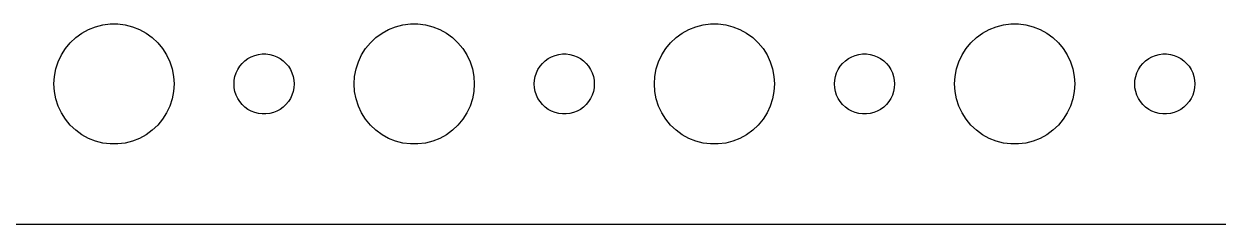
# Model space of a CAD drawing. Header units: metres. Extents: x -112 to 112, y -89 to 89.
# Drawn here: x -4.5 to 55.2, y -89.5 to -79.5 of the extents above; entities that cross this region are included whole.
import ezdxf

# ---------------------------------------------------------------- set-up
doc = ezdxf.new("R2010")
doc.units = ezdxf.units.M

msp = doc.modelspace()

# ---------------------------------------------------------------- linework, layer by layer
for p, q in [((-1.60747, -79.967), (-1.27733, -79.7855)), ((-1.27733, -79.7855), (-0.92705, -79.6468)), ((-0.92705, -79.6468), (-0.56213, -79.5531)), ((-0.56213, -79.5531), (-0.18837, -79.5059)), ((-0.18837, -79.5059), (0.18837, -79.5059)), ((0.18837, -79.5059), (0.56213, -79.5531)), ((0.56213, -79.5531), (0.92705, -79.6468)), ((0.92705, -79.6468), (1.27733, -79.7855)), ((1.27733, -79.7855), (1.60747, -79.967)), ((13.3925, -79.967), (13.7227, -79.7855)), ((13.7227, -79.7855), (14.0729, -79.6468)), ((14.0729, -79.6468), (14.4379, -79.5531)), ((14.4379, -79.5531), (14.8116, -79.5059)), ((14.8116, -79.5059), (15.1884, -79.5059)), ((15.1884, -79.5059), (15.5621, -79.5531)), ((15.5621, -79.5531), (15.927, -79.6468)), ((15.927, -79.6468), (16.2773, -79.7855)), ((16.2773, -79.7855), (16.6075, -79.967)), ((28.3925, -79.967), (28.7227, -79.7855)), ((28.7227, -79.7855), (29.0729, -79.6468)), ((29.0729, -79.6468), (29.4379, -79.5531)), ((29.4379, -79.5531), (29.8116, -79.5059)), ((29.8116, -79.5059), (30.1884, -79.5059)), ((30.1884, -79.5059), (30.5621, -79.5531)), ((30.5621, -79.5531), (30.927, -79.6468)), ((30.927, -79.6468), (31.2773, -79.7855)), ((31.2773, -79.7855), (31.6075, -79.967)), ((43.3925, -79.967), (43.7227, -79.7855)), ((43.7227, -79.7855), (44.0729, -79.6468)), ((44.0729, -79.6468), (44.4379, -79.5531)), ((44.4379, -79.5531), (44.8116, -79.5059)), ((44.8116, -79.5059), (45.1884, -79.5059)), ((45.1884, -79.5059), (45.5621, -79.5531)), ((45.5621, -79.5531), (45.927, -79.6468)), ((45.927, -79.6468), (46.2773, -79.7855)), ((46.2773, -79.7855), (46.6075, -79.967)), ((-2.42705, -80.7366), (-2.1869, -80.4464)), ((-2.1869, -80.4464), (-1.91226, -80.1885)), ((-1.91226, -80.1885), (-1.60747, -79.967)), ((1.60747, -79.967), (1.91226, -80.1885)), ((1.91226, -80.1885), (2.1869, -80.4464)), ((2.1869, -80.4464), (2.42705, -80.7366)), ((12.5729, -80.7366), (12.8131, -80.4464)), ((12.8131, -80.4464), (13.0877, -80.1885)), ((13.0877, -80.1885), (13.3925, -79.967)), ((16.6075, -79.967), (16.9123, -80.1885)), ((16.9123, -80.1885), (17.1869, -80.4464)), ((17.1869, -80.4464), (17.427, -80.7366)), ((27.5729, -80.7366), (27.8131, -80.4464)), ((27.8131, -80.4464), (28.0877, -80.1885)), ((28.0877, -80.1885), (28.3925, -79.967)), ((31.6075, -79.967), (31.9123, -80.1885)), ((31.9123, -80.1885), (32.1869, -80.4464)), ((32.1869, -80.4464), (32.427, -80.7366)), ((42.5729, -80.7366), (42.8131, -80.4464)), ((42.8131, -80.4464), (43.0877, -80.1885)), ((43.0877, -80.1885), (43.3925, -79.967)), ((46.6075, -79.967), (46.9123, -80.1885)), ((46.9123, -80.1885), (47.1869, -80.4464)), ((47.1869, -80.4464), (47.427, -80.7366)), ((-2.78932, -81.3956), (-2.62891, -81.0547)), ((-2.62891, -81.0547), (-2.42705, -80.7366)), ((2.42705, -80.7366), (2.62891, -81.0547)), ((2.62891, -81.0547), (2.78932, -81.3956)), ((6.69626, -81.2335), (6.86133, -81.1428)), ((6.86133, -81.1428), (7.03647, -81.0734)), ((7.03647, -81.0734), (7.21892, -81.0266)), ((7.21892, -81.0266), (7.40581, -81.003)), ((7.40581, -81.003), (7.59418, -81.003)), ((7.59418, -81.003), (7.78107, -81.0266)), ((7.78107, -81.0266), (7.96352, -81.0734)), ((7.96352, -81.0734), (8.13866, -81.1428)), ((8.13866, -81.1428), (8.30373, -81.2335)), ((12.2107, -81.3956), (12.3711, -81.0547)), ((12.3711, -81.0547), (12.5729, -80.7366)), ((17.427, -80.7366), (17.6289, -81.0547)), ((17.6289, -81.0547), (17.7893, -81.3956)), ((21.6963, -81.2335), (21.8613, -81.1428)), ((21.8613, -81.1428), (22.0365, -81.0734)), ((22.0365, -81.0734), (22.2189, -81.0266)), ((22.2189, -81.0266), (22.4058, -81.003)), ((22.4058, -81.003), (22.5942, -81.003)), ((22.5942, -81.003), (22.7811, -81.0266)), ((22.7811, -81.0266), (22.9635, -81.0734)), ((22.9635, -81.0734), (23.1387, -81.1428)), ((23.1387, -81.1428), (23.3037, -81.2335)), ((27.2107, -81.3956), (27.3711, -81.0547)), ((27.3711, -81.0547), (27.5729, -80.7366)), ((32.427, -80.7366), (32.6289, -81.0547)), ((32.6289, -81.0547), (32.7893, -81.3956)), ((36.6963, -81.2335), (36.8613, -81.1428)), ((36.8613, -81.1428), (37.0365, -81.0734)), ((37.0365, -81.0734), (37.2189, -81.0266)), ((37.2189, -81.0266), (37.4058, -81.003)), ((37.4058, -81.003), (37.5942, -81.003)), ((37.5942, -81.003), (37.7811, -81.0266)), ((37.7811, -81.0266), (37.9635, -81.0734)), ((37.9635, -81.0734), (38.1387, -81.1428)), ((38.1387, -81.1428), (38.3037, -81.2335)), ((42.2107, -81.3956), (42.3711, -81.0547)), ((42.3711, -81.0547), (42.5729, -80.7366)), ((47.427, -80.7366), (47.6289, -81.0547)), ((47.6289, -81.0547), (47.7893, -81.3956)), ((51.6963, -81.2335), (51.8613, -81.1428)), ((51.8613, -81.1428), (52.0365, -81.0734)), ((52.0365, -81.0734), (52.2189, -81.0266)), ((52.2189, -81.0266), (52.4058, -81.003)), ((52.4058, -81.003), (52.5942, -81.003)), ((52.5942, -81.003), (52.7811, -81.0266)), ((52.7811, -81.0266), (52.9635, -81.0734)), ((52.9635, -81.0734), (53.1387, -81.1428)), ((53.1387, -81.1428), (53.3037, -81.2335)), ((-2.90575, -81.7539), (-2.78932, -81.3956)), ((2.78932, -81.3956), (2.90575, -81.7539)), ((6.18553, -81.7774), (6.28647, -81.6183)), ((6.28647, -81.6183), (6.40654, -81.4732)), ((6.40654, -81.4732), (6.54385, -81.3442)), ((6.54385, -81.3442), (6.69626, -81.2335)), ((8.30373, -81.2335), (8.45613, -81.3442)), ((8.45613, -81.3442), (8.59344, -81.4732)), ((8.59344, -81.4732), (8.71352, -81.6183)), ((8.71352, -81.6183), (8.81445, -81.7774)), ((12.0942, -81.7539), (12.2107, -81.3956)), ((17.7893, -81.3956), (17.9057, -81.7539)), ((21.1855, -81.7774), (21.2865, -81.6183)), ((21.2865, -81.6183), (21.4065, -81.4732)), ((21.4065, -81.4732), (21.5439, -81.3442)), ((21.5439, -81.3442), (21.6963, -81.2335)), ((23.3037, -81.2335), (23.4561, -81.3442)), ((23.4561, -81.3442), (23.5934, -81.4732)), ((23.5934, -81.4732), (23.7135, -81.6183)), ((23.7135, -81.6183), (23.8145, -81.7774)), ((27.0942, -81.7539), (27.2107, -81.3956)), ((32.7893, -81.3956), (32.9057, -81.7539)), ((36.1855, -81.7774), (36.2865, -81.6183)), ((36.2865, -81.6183), (36.4065, -81.4732)), ((36.4065, -81.4732), (36.5439, -81.3442)), ((36.5439, -81.3442), (36.6963, -81.2335)), ((38.3037, -81.2335), (38.4561, -81.3442)), ((38.4561, -81.3442), (38.5934, -81.4732)), ((38.5934, -81.4732), (38.7135, -81.6183)), ((38.7135, -81.6183), (38.8145, -81.7774)), ((42.0942, -81.7539), (42.2107, -81.3956)), ((47.7893, -81.3956), (47.9057, -81.7539)), ((51.1855, -81.7774), (51.2865, -81.6183)), ((51.2865, -81.6183), (51.4065, -81.4732)), ((51.4065, -81.4732), (51.5439, -81.3442)), ((51.5439, -81.3442), (51.6963, -81.2335)), ((53.3037, -81.2335), (53.4561, -81.3442)), ((53.4561, -81.3442), (53.5934, -81.4732)), ((53.5934, -81.4732), (53.7135, -81.6183)), ((53.7135, -81.6183), (53.8145, -81.7774)), ((-3, -82.5), (-2.97633, -82.124)), ((-2.97633, -82.124), (-2.90575, -81.7539)), ((2.90575, -81.7539), (2.97633, -82.124)), ((2.97633, -82.124), (3, -82.5)), ((6, -82.5), (6.01183, -82.312)), ((6.01183, -82.312), (6.04712, -82.127)), ((6.04712, -82.127), (6.10533, -81.9478)), ((6.10533, -81.9478), (6.18553, -81.7774)), ((8.81445, -81.7774), (8.89465, -81.9478)), ((8.89465, -81.9478), (8.95287, -82.127)), ((8.95287, -82.127), (8.98816, -82.312)), ((8.98816, -82.312), (9, -82.5)), ((12, -82.5), (12.0237, -82.124)), ((12.0237, -82.124), (12.0942, -81.7539)), ((17.9057, -81.7539), (17.9763, -82.124)), ((17.9763, -82.124), (18, -82.5)), ((21, -82.5), (21.0118, -82.312)), ((21.0118, -82.312), (21.0471, -82.127)), ((21.0471, -82.127), (21.1053, -81.9478)), ((21.1053, -81.9478), (21.1855, -81.7774)), ((23.8145, -81.7774), (23.8947, -81.9478)), ((23.8947, -81.9478), (23.9529, -82.127)), ((23.9529, -82.127), (23.9882, -82.312)), ((23.9882, -82.312), (24, -82.5)), ((27, -82.5), (27.0237, -82.124)), ((27.0237, -82.124), (27.0942, -81.7539)), ((32.9057, -81.7539), (32.9763, -82.124)), ((32.9763, -82.124), (33, -82.5)), ((36, -82.5), (36.0118, -82.312)), ((36.0118, -82.312), (36.0471, -82.127)), ((36.0471, -82.127), (36.1053, -81.9478)), ((36.1053, -81.9478), (36.1855, -81.7774)), ((38.8145, -81.7774), (38.8947, -81.9478)), ((38.8947, -81.9478), (38.9529, -82.127)), ((38.9529, -82.127), (38.9882, -82.312)), ((38.9882, -82.312), (39, -82.5)), ((42, -82.5), (42.0237, -82.124)), ((42.0237, -82.124), (42.0942, -81.7539)), ((47.9057, -81.7539), (47.9763, -82.124)), ((47.9763, -82.124), (48, -82.5)), ((51, -82.5), (51.0118, -82.312)), ((51.0118, -82.312), (51.0471, -82.127)), ((51.0471, -82.127), (51.1053, -81.9478)), ((51.1053, -81.9478), (51.1855, -81.7774)), ((53.8145, -81.7774), (53.8947, -81.9478)), ((53.8947, -81.9478), (53.9529, -82.127)), ((53.9529, -82.127), (53.9882, -82.312)), ((53.9882, -82.312), (54, -82.5)), ((-2.97633, -82.876), (-3, -82.5)), ((-2.90575, -83.2461), (-2.97633, -82.876)), ((2.97633, -82.876), (2.90575, -83.2461)), ((3, -82.5), (2.97633, -82.876)), ((6.01183, -82.688), (6, -82.5)), ((6.04712, -82.873), (6.01183, -82.688)), ((6.10533, -83.0522), (6.04712, -82.873)), ((8.95287, -82.873), (8.89465, -83.0522)), ((8.98816, -82.688), (8.95287, -82.873)), ((9, -82.5), (8.98816, -82.688)), ((12.0237, -82.876), (12, -82.5)), ((12.0942, -83.2461), (12.0237, -82.876)), ((17.9763, -82.876), (17.9057, -83.2461)), ((18, -82.5), (17.9763, -82.876)), ((21.0118, -82.688), (21, -82.5)), ((21.0471, -82.873), (21.0118, -82.688)), ((21.1053, -83.0522), (21.0471, -82.873)), ((23.9529, -82.873), (23.8947, -83.0522)), ((23.9882, -82.688), (23.9529, -82.873)), ((24, -82.5), (23.9882, -82.688)), ((27.0237, -82.876), (27, -82.5)), ((27.0942, -83.2461), (27.0237, -82.876)), ((32.9763, -82.876), (32.9057, -83.2461)), ((33, -82.5), (32.9763, -82.876)), ((36.0118, -82.688), (36, -82.5)), ((36.0471, -82.873), (36.0118, -82.688)), ((36.1053, -83.0522), (36.0471, -82.873)), ((38.9529, -82.873), (38.8947, -83.0522)), ((38.9882, -82.688), (38.9529, -82.873)), ((39, -82.5), (38.9882, -82.688)), ((42.0237, -82.876), (42, -82.5)), ((42.0942, -83.2461), (42.0237, -82.876)), ((47.9763, -82.876), (47.9057, -83.2461)), ((48, -82.5), (47.9763, -82.876)), ((51.0118, -82.688), (51, -82.5)), ((51.0471, -82.873), (51.0118, -82.688)), ((51.1053, -83.0522), (51.0471, -82.873)), ((53.9529, -82.873), (53.8947, -83.0522)), ((53.9882, -82.688), (53.9529, -82.873)), ((54, -82.5), (53.9882, -82.688)), ((-2.78932, -83.6044), (-2.90575, -83.2461)), ((2.90575, -83.2461), (2.78932, -83.6044)), ((6.18553, -83.2226), (6.10533, -83.0522)), ((6.28647, -83.3817), (6.18553, -83.2226)), ((6.40654, -83.5268), (6.28647, -83.3817)), ((6.54385, -83.6558), (6.40654, -83.5268)), ((8.59344, -83.5268), (8.45613, -83.6558)), ((8.71352, -83.3817), (8.59344, -83.5268)), ((8.81445, -83.2226), (8.71352, -83.3817)), ((8.89465, -83.0522), (8.81445, -83.2226)), ((12.2107, -83.6044), (12.0942, -83.2461)), ((17.9057, -83.2461), (17.7893, -83.6044)), ((21.1855, -83.2226), (21.1053, -83.0522)), ((21.2865, -83.3817), (21.1855, -83.2226)), ((21.4065, -83.5268), (21.2865, -83.3817)), ((21.5439, -83.6558), (21.4065, -83.5268)), ((23.5934, -83.5268), (23.4561, -83.6558)), ((23.7135, -83.3817), (23.5934, -83.5268)), ((23.8145, -83.2226), (23.7135, -83.3817)), ((23.8947, -83.0522), (23.8145, -83.2226)), ((27.2107, -83.6044), (27.0942, -83.2461)), ((32.9057, -83.2461), (32.7893, -83.6044)), ((36.1855, -83.2226), (36.1053, -83.0522)), ((36.2865, -83.3817), (36.1855, -83.2226)), ((36.4065, -83.5268), (36.2865, -83.3817)), ((36.5439, -83.6558), (36.4065, -83.5268)), ((38.5934, -83.5268), (38.4561, -83.6558)), ((38.7135, -83.3817), (38.5934, -83.5268)), ((38.8145, -83.2226), (38.7135, -83.3817)), ((38.8947, -83.0522), (38.8145, -83.2226)), ((42.2107, -83.6044), (42.0942, -83.2461)), ((47.9057, -83.2461), (47.7893, -83.6044)), ((51.1855, -83.2226), (51.1053, -83.0522)), ((51.2865, -83.3817), (51.1855, -83.2226)), ((51.4065, -83.5268), (51.2865, -83.3817)), ((51.5439, -83.6558), (51.4065, -83.5268)), ((53.5934, -83.5268), (53.4561, -83.6558)), ((53.7135, -83.3817), (53.5934, -83.5268)), ((53.8145, -83.2226), (53.7135, -83.3817)), ((53.8947, -83.0522), (53.8145, -83.2226)), ((-2.62891, -83.9453), (-2.78932, -83.6044)), ((-2.42705, -84.2634), (-2.62891, -83.9453)), ((2.62891, -83.9453), (2.42705, -84.2634)), ((2.78932, -83.6044), (2.62891, -83.9453)), ((6.69626, -83.7665), (6.54385, -83.6558)), ((6.86133, -83.8572), (6.69626, -83.7665)), ((7.03647, -83.9266), (6.86133, -83.8572)), ((7.21892, -83.9734), (7.03647, -83.9266)), ((7.40581, -83.997), (7.21892, -83.9734)), ((7.59418, -83.997), (7.40581, -83.997)), ((7.78107, -83.9734), (7.59418, -83.997)), ((7.96352, -83.9266), (7.78107, -83.9734)), ((8.13866, -83.8572), (7.96352, -83.9266)), ((8.30373, -83.7665), (8.13866, -83.8572)), ((8.45613, -83.6558), (8.30373, -83.7665)), ((12.3711, -83.9453), (12.2107, -83.6044)), ((12.5729, -84.2634), (12.3711, -83.9453)), ((17.6289, -83.9453), (17.427, -84.2634)), ((17.7893, -83.6044), (17.6289, -83.9453)), ((21.6963, -83.7665), (21.5439, -83.6558)), ((21.8613, -83.8572), (21.6963, -83.7665)), ((22.0365, -83.9266), (21.8613, -83.8572)), ((22.2189, -83.9734), (22.0365, -83.9266)), ((22.4058, -83.997), (22.2189, -83.9734)), ((22.5942, -83.997), (22.4058, -83.997)), ((22.7811, -83.9734), (22.5942, -83.997)), ((22.9635, -83.9266), (22.7811, -83.9734)), ((23.1387, -83.8572), (22.9635, -83.9266)), ((23.3037, -83.7665), (23.1387, -83.8572)), ((23.4561, -83.6558), (23.3037, -83.7665)), ((27.3711, -83.9453), (27.2107, -83.6044)), ((27.5729, -84.2634), (27.3711, -83.9453)), ((32.6289, -83.9453), (32.427, -84.2634)), ((32.7893, -83.6044), (32.6289, -83.9453)), ((36.6963, -83.7665), (36.5439, -83.6558)), ((36.8613, -83.8572), (36.6963, -83.7665)), ((37.0365, -83.9266), (36.8613, -83.8572)), ((37.2189, -83.9734), (37.0365, -83.9266)), ((37.4058, -83.997), (37.2189, -83.9734)), ((37.5942, -83.997), (37.4058, -83.997)), ((37.7811, -83.9734), (37.5942, -83.997)), ((37.9635, -83.9266), (37.7811, -83.9734)), ((38.1387, -83.8572), (37.9635, -83.9266)), ((38.3037, -83.7665), (38.1387, -83.8572)), ((38.4561, -83.6558), (38.3037, -83.7665)), ((42.3711, -83.9453), (42.2107, -83.6044)), ((42.5729, -84.2634), (42.3711, -83.9453)), ((47.6289, -83.9453), (47.427, -84.2634)), ((47.7893, -83.6044), (47.6289, -83.9453)), ((51.6963, -83.7665), (51.5439, -83.6558)), ((51.8613, -83.8572), (51.6963, -83.7665)), ((52.0365, -83.9266), (51.8613, -83.8572)), ((52.2189, -83.9734), (52.0365, -83.9266)), ((52.4058, -83.997), (52.2189, -83.9734)), ((52.5942, -83.997), (52.4058, -83.997)), ((52.7811, -83.9734), (52.5942, -83.997)), ((52.9635, -83.9266), (52.7811, -83.9734)), ((53.1387, -83.8572), (52.9635, -83.9266)), ((53.3037, -83.7665), (53.1387, -83.8572)), ((53.4561, -83.6558), (53.3037, -83.7665)), ((-2.1869, -84.5536), (-2.42705, -84.2634)), ((-1.91226, -84.8115), (-2.1869, -84.5536)), ((2.1869, -84.5536), (1.91226, -84.8115)), ((2.42705, -84.2634), (2.1869, -84.5536)), ((12.8131, -84.5536), (12.5729, -84.2634)), ((13.0877, -84.8115), (12.8131, -84.5536)), ((17.1869, -84.5536), (16.9123, -84.8115)), ((17.427, -84.2634), (17.1869, -84.5536)), ((27.8131, -84.5536), (27.5729, -84.2634)), ((28.0877, -84.8115), (27.8131, -84.5536)), ((32.1869, -84.5536), (31.9123, -84.8115)), ((32.427, -84.2634), (32.1869, -84.5536)), ((42.8131, -84.5536), (42.5729, -84.2634)), ((43.0877, -84.8115), (42.8131, -84.5536)), ((47.1869, -84.5536), (46.9123, -84.8115)), ((47.427, -84.2634), (47.1869, -84.5536)), ((-1.60747, -85.033), (-1.91226, -84.8115)), ((-1.27733, -85.2145), (-1.60747, -85.033)), ((-0.92705, -85.3532), (-1.27733, -85.2145)), ((1.27733, -85.2145), (0.92705, -85.3532)), ((1.60747, -85.033), (1.27733, -85.2145)), ((1.91226, -84.8115), (1.60747, -85.033)), ((13.3925, -85.033), (13.0877, -84.8115)), ((13.7227, -85.2145), (13.3925, -85.033)), ((14.0729, -85.3532), (13.7227, -85.2145)), ((16.2773, -85.2145), (15.927, -85.3532)), ((16.6075, -85.033), (16.2773, -85.2145)), ((16.9123, -84.8115), (16.6075, -85.033)), ((28.3925, -85.033), (28.0877, -84.8115)), ((28.7227, -85.2145), (28.3925, -85.033)), ((29.0729, -85.3532), (28.7227, -85.2145)), ((31.2773, -85.2145), (30.927, -85.3532)), ((31.6075, -85.033), (31.2773, -85.2145)), ((31.9123, -84.8115), (31.6075, -85.033)), ((43.3925, -85.033), (43.0877, -84.8115)), ((43.7227, -85.2145), (43.3925, -85.033)), ((44.0729, -85.3532), (43.7227, -85.2145)), ((46.2773, -85.2145), (45.927, -85.3532)), ((46.6075, -85.033), (46.2773, -85.2145)), ((46.9123, -84.8115), (46.6075, -85.033)), ((-0.56213, -85.4469), (-0.92705, -85.3532)), ((-0.18837, -85.4941), (-0.56213, -85.4469)), ((0.18837, -85.4941), (-0.18837, -85.4941)), ((0.56213, -85.4469), (0.18837, -85.4941)), ((0.92705, -85.3532), (0.56213, -85.4469)), ((14.4379, -85.4469), (14.0729, -85.3532)), ((14.8116, -85.4941), (14.4379, -85.4469)), ((15.1884, -85.4941), (14.8116, -85.4941)), ((15.5621, -85.4469), (15.1884, -85.4941)), ((15.927, -85.3532), (15.5621, -85.4469)), ((29.4379, -85.4469), (29.0729, -85.3532)), ((29.8116, -85.4941), (29.4379, -85.4469)), ((30.1884, -85.4941), (29.8116, -85.4941)), ((30.5621, -85.4469), (30.1884, -85.4941)), ((30.927, -85.3532), (30.5621, -85.4469)), ((44.4379, -85.4469), (44.0729, -85.3532)), ((44.8116, -85.4941), (44.4379, -85.4469)), ((45.1884, -85.4941), (44.8116, -85.4941)), ((45.5621, -85.4469), (45.1884, -85.4941)), ((45.927, -85.3532), (45.5621, -85.4469)), ((-107.314, -89.4901), (107.314, -89.4901))]:
    msp.add_line(p, q)

doc.saveas('drawing.dxf')
